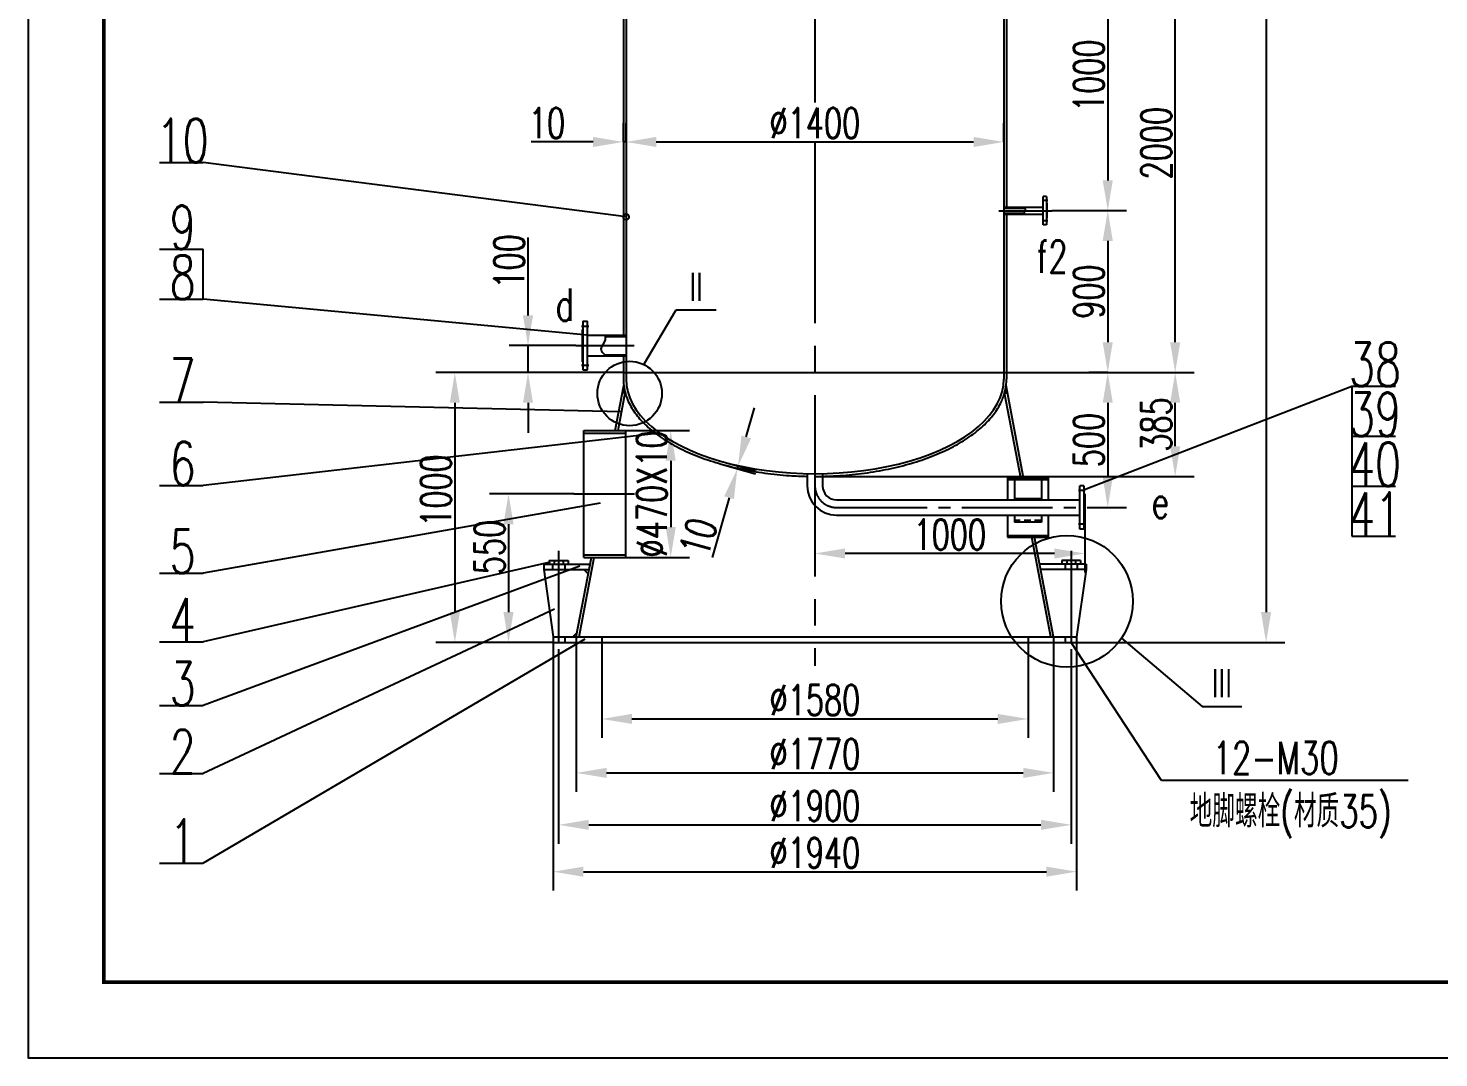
# Model space of a CAD drawing. Extents: x 4061 to 20693, y -5077 to 18471.
# Drawn here: x 4061 to 9289, y -5077 to -1261 of the extents above; entities that cross this region are included whole.
import ezdxf
from ezdxf.enums import TextEntityAlignment as Align

# ---------------------------------------------------------------- set-up
doc = ezdxf.new("R2010")
doc.units = 0
doc.header["$LTSCALE"] = 280
doc.header["$MEASUREMENT"] = 0
doc.header["$PDMODE"] = 3
for name, pattern in [('CENT1', [3.35, 2.4, -0.3, 0.35, -0.3]), ('CENTER', [1.66, 1.2, -0.15, 0.16, -0.15]), ('HIDDEN2', [0.14, 0.09, -0.05])]:
    doc.linetypes.add(name, pattern=pattern)
doc.layers.get('0').update_dxf_attribs({"linetype": 'CONTINUOUS'})
doc.layers.get('DEFPOINTS').update_dxf_attribs({"linetype": 'CONTINUOUS'})
for name, color, linetype in [('3', 6, 'CONTINUOUS'), ('4', 5, 'CONTINUOUS'), ('A', 2, 'CONTINUOUS'), ('B', 7, 'CONTINUOUS'), ('C', 1, 'CENTER'), ('C1', 1, 'CENT1'), ('E2', 3, 'HIDDEN2')]:
    doc.layers.add(name, color=color, linetype=linetype)
doc.styles.add('HZ', font='txt', dxfattribs={"width": 0.7, "bigfont": 'hztxt'})
doc.dimstyles.get("Standard").update_dxf_attribs({"dimtxt": 0.18, "dimasz": 0.18, "dimexe": 0.18, "dimexo": 0.0625, "dimgap": 0.09, "dimtad": 0, "dimtih": 1, "dimtoh": 1, "dimdec": 4, "dimzin": 0, "dimdsep": 46, "dimtxsty": 'Standard', "dimcen": 0.09, "dimadec": 0, "dimazin": 0, "dimtfac": 1, "dimtdec": 4, "dimtofl": 0, "dimtmove": 0, "dimatfit": 3, "dimfxl": 1, "dimtolj": 1, "dimtzin": 0, "dimarcsym": 0})

# ---------------------------------------------------------------- blocks, each defined once
blk = doc.blocks.new('*D3')
at = {"color": 0, "linetype": 'ByBlock', "transparency": 16777216}
for p, q in [((6691.8, -2639.7), (6691.8, -2351.6)), ((6868.6, -2751.7), (6621.8, -2751.7)), ((6691.8, -2851.7), (6691.8, -2751.7)), ((7045.2, -2851.7), (6621.8, -2851.7)), ((6691.8, -2963.7), (6691.8, -3075.7))]:
    blk.add_line(p, q, dxfattribs=at)
for points in [[(6673.1, -2639.7), (6710.4, -2639.7), (6691.8, -2751.7)], [(6673.1, -2963.7), (6710.4, -2963.7), (6691.8, -2851.7)]]:
    blk.add_solid(points, dxfattribs=at)
at = {"layer": 'DEFPOINTS', "color": 0, "linetype": 'ByBlock', "transparency": 16777216}
for p in [(6868.6, -2751.7), (6691.8, -2851.7), (7045.2, -2851.7)]:
    blk.add_point(p, dxfattribs=at)
at = {"color": 0, "linetype": 'ByBlock', "transparency": 16777216, "insert": (6621.8, -2439.6), "char_height": 112, "attachment_point": 5, "rotation": 90, "style": 'HZ'}
blk.add_mtext('\\A1;100', dxfattribs=at)
blk = doc.blocks.new('*D62')
at = {"color": 0, "linetype": 'ByBlock', "transparency": 16777216}
for p, q in [((7686.7, -1031.8), (8382.2, -1031.8)), ((8312.2, -2619.8), (8312.2, -1143.8)), ((7686.7, -2731.8), (8382.2, -2731.8))]:
    blk.add_line(p, q, dxfattribs=at)
for points in [[(8293.5, -1143.8), (8330.9, -1143.8), (8312.2, -1031.8)], [(8293.5, -2619.8), (8330.9, -2619.8), (8312.2, -2731.8)]]:
    blk.add_solid(points, dxfattribs=at)
at = {"layer": 'DEFPOINTS', "color": 0, "linetype": 'ByBlock', "transparency": 16777216}
for p in [(7686.7, -1031.8), (8312.2, -1031.8), (7686.7, -2731.8)]:
    blk.add_point(p, dxfattribs=at)
at = {"color": 0, "linetype": 'ByBlock', "transparency": 16777216, "insert": (8242.2, -1881.8), "char_height": 112, "attachment_point": 5, "rotation": 90, "style": 'HZ'}
blk.add_mtext('\\A1;2000', dxfattribs=at)
blk = doc.blocks.new('*D63')
at = {"color": 0, "linetype": 'ByBlock', "transparency": 16777216}
for p, q in [((7686.7, -2731.8), (8382.2, -2731.8)), ((8312.2, -3004.8), (8312.2, -2843.8)), ((6976.7, -3116.8), (8382.2, -3116.8))]:
    blk.add_line(p, q, dxfattribs=at)
for points in [[(8293.5, -2843.8), (8330.9, -2843.8), (8312.2, -2731.8)], [(8293.5, -3004.8), (8330.9, -3004.8), (8312.2, -3116.8)]]:
    blk.add_solid(points, dxfattribs=at)
at = {"layer": 'DEFPOINTS', "color": 0, "linetype": 'ByBlock', "transparency": 16777216}
for p in [(7686.7, -2731.8), (8312.2, -2731.8), (6976.7, -3116.8)]:
    blk.add_point(p, dxfattribs=at)
at = {"color": 0, "linetype": 'ByBlock', "transparency": 16777216, "insert": (8242.2, -2924.3), "char_height": 112, "attachment_point": 5, "rotation": 90, "style": 'HZ'}
blk.add_mtext('\\A1;385', dxfattribs=at)
blk = doc.blocks.new('*D69')
at = {"color": 0, "linetype": 'ByBlock', "transparency": 16777216}
for p, q in [((7055.2, -1697), (7055.2, -1627)), ((8455.2, -1697), (8455.2, -1627)), ((7167.2, -1697), (8343.2, -1697))]:
    blk.add_line(p, q, dxfattribs=at)
for points in [[(7167.2, -1678.3), (7167.2, -1715.7), (7055.2, -1697)], [(8343.2, -1678.3), (8343.2, -1715.7), (8455.2, -1697)]]:
    blk.add_solid(points, dxfattribs=at)
at = {"layer": 'DEFPOINTS', "color": 0, "linetype": 'ByBlock', "transparency": 16777216}
for p in [(7055.2, -1697), (8455.2, -1697), (8455.2, -1697)]:
    blk.add_point(p, dxfattribs=at)
at = {"color": 0, "linetype": 'ByBlock', "transparency": 16777216, "insert": (7755.2, -1627), "char_height": 112, "attachment_point": 5, "style": 'HZ'}
blk.add_mtext('\\A1;∅1400', dxfattribs=at)
blk = doc.blocks.new('*D70')
at = {"color": 0, "linetype": 'ByBlock', "transparency": 16777216}
for p, q in [((7045.2, -1697), (7045.2, -1627)), ((7055.2, -1697), (7055.2, -1627)), ((6933.2, -1697), (6703.2, -1697)), ((7055.2, -1697), (7045.2, -1697)), ((7167.2, -1697), (7279.2, -1697))]:
    blk.add_line(p, q, dxfattribs=at)
for points in [[(6933.2, -1678.3), (6933.2, -1715.7), (7045.2, -1697)], [(7167.2, -1678.3), (7167.2, -1715.7), (7055.2, -1697)]]:
    blk.add_solid(points, dxfattribs=at)
at = {"layer": 'DEFPOINTS', "color": 0, "linetype": 'ByBlock', "transparency": 16777216}
for p in [(7045.2, -1697), (7045.2, -1697), (7055.2, -1697)]:
    blk.add_point(p, dxfattribs=at)
at = {"color": 0, "linetype": 'ByBlock', "transparency": 16777216, "insert": (6762.2, -1627), "char_height": 112, "attachment_point": 5, "style": 'HZ'}
blk.add_mtext('\\A1;10', dxfattribs=at)
blk = doc.blocks.new('*D74')
at = {"color": 0, "linetype": 'ByBlock', "transparency": 16777216}
for p, q in [((7855.1, -2131.8), (8132.2, -2131.8)), ((8062.2, -2243.8), (8062.2, -2619.8)), ((7855.1, -2731.8), (8132.2, -2731.8))]:
    blk.add_line(p, q, dxfattribs=at)
for points in [[(8043.5, -2243.8), (8080.9, -2243.8), (8062.2, -2131.8)], [(8043.5, -2619.8), (8080.9, -2619.8), (8062.2, -2731.8)]]:
    blk.add_solid(points, dxfattribs=at)
at = {"layer": 'DEFPOINTS', "color": 0, "linetype": 'ByBlock', "transparency": 16777216}
for p in [(7855.1, -2131.8), (7855.1, -2731.8), (8062.2, -2731.8)]:
    blk.add_point(p, dxfattribs=at)
at = {"color": 0, "linetype": 'ByBlock', "transparency": 16777216, "insert": (7992.2, -2431.8), "char_height": 112, "attachment_point": 5, "rotation": 90, "style": 'HZ'}
blk.add_mtext('\\A1;900', dxfattribs=at)
blk = doc.blocks.new('*D75')
at = {"color": 0, "linetype": 'ByBlock', "transparency": 16777216}
for p, q in [((8062.2, -2536.9), (7992.2, -2536.9)), ((8062.2, -2648.9), (8062.2, -2924.9)), ((7995.1, -3036.9), (8132.2, -3036.9))]:
    blk.add_line(p, q, dxfattribs=at)
for points in [[(8043.5, -2648.9), (8080.9, -2648.9), (8062.2, -2536.9)], [(8043.5, -2924.9), (8080.9, -2924.9), (8062.2, -3036.9)]]:
    blk.add_solid(points, dxfattribs=at)
at = {"layer": 'DEFPOINTS', "color": 0, "linetype": 'ByBlock', "transparency": 16777216}
for p in [(8062.2, -2536.9), (7995.1, -3036.9), (8062.2, -3036.9)]:
    blk.add_point(p, dxfattribs=at)
at = {"color": 0, "linetype": 'ByBlock', "transparency": 16777216, "insert": (7992.2, -2786.9), "char_height": 112, "attachment_point": 5, "rotation": 90, "style": 'HZ'}
blk.add_mtext('\\A1;500', dxfattribs=at)
blk = doc.blocks.new('*D76')
at = {"color": 0, "linetype": 'ByBlock', "transparency": 16777216}
for p, q in [((7855.1, -1131.8), (8132.2, -1131.8)), ((8062.2, -1243.8), (8062.2, -2019.8)), ((7855.1, -2131.8), (8132.2, -2131.8))]:
    blk.add_line(p, q, dxfattribs=at)
for points in [[(8043.5, -1243.8), (8080.9, -1243.8), (8062.2, -1131.8)], [(8043.5, -2019.8), (8080.9, -2019.8), (8062.2, -2131.8)]]:
    blk.add_solid(points, dxfattribs=at)
at = {"layer": 'DEFPOINTS', "color": 0, "linetype": 'ByBlock', "transparency": 16777216}
for p in [(7855.1, -1131.8), (7855.1, -2131.8), (8062.2, -2131.8)]:
    blk.add_point(p, dxfattribs=at)
at = {"color": 0, "linetype": 'ByBlock', "transparency": 16777216, "insert": (7992.2, -1631.8), "char_height": 112, "attachment_point": 5, "rotation": 90, "style": 'HZ'}
blk.add_mtext('\\A1;1000', dxfattribs=at)
blk = doc.blocks.new('*D77')
at = {"color": 0, "linetype": 'ByBlock', "transparency": 16777216}
for p, q in [((6805.2, -3876.4), (6805.2, -4598)), ((8705.2, -3876.4), (8705.2, -4598)), ((6917.2, -4528), (8593.2, -4528))]:
    blk.add_line(p, q, dxfattribs=at)
for points in [[(6917.2, -4509.3), (6917.2, -4546.7), (6805.2, -4528)], [(8593.2, -4509.3), (8593.2, -4546.7), (8705.2, -4528)]]:
    blk.add_solid(points, dxfattribs=at)
at = {"layer": 'DEFPOINTS', "color": 0, "linetype": 'ByBlock', "transparency": 16777216}
for p in [(6805.2, -3876.4), (8705.2, -3876.4), (8705.2, -4528)]:
    blk.add_point(p, dxfattribs=at)
at = {"color": 0, "linetype": 'ByBlock', "transparency": 16777216, "insert": (7755.2, -4458), "char_height": 112, "attachment_point": 5, "style": 'HZ'}
blk.add_mtext('\\A1;∅1900', dxfattribs=at)
blk = doc.blocks.new('*D78')
at = {"color": 0, "linetype": 'ByBlock', "transparency": 16777216}
for p, q in [((6785.2, -3851.7), (6785.2, -4771.6)), ((8725.2, -3851.7), (8725.2, -4771.6)), ((6897.2, -4701.6), (8613.2, -4701.6))]:
    blk.add_line(p, q, dxfattribs=at)
for points in [[(6897.2, -4682.9), (6897.2, -4720.3), (6785.2, -4701.6)], [(8613.2, -4682.9), (8613.2, -4720.3), (8725.2, -4701.6)]]:
    blk.add_solid(points, dxfattribs=at)
at = {"layer": 'DEFPOINTS', "color": 0, "linetype": 'ByBlock', "transparency": 16777216}
for p in [(6785.2, -3851.7), (8725.2, -3851.7), (8725.2, -4701.6)]:
    blk.add_point(p, dxfattribs=at)
at = {"color": 0, "linetype": 'ByBlock', "transparency": 16777216, "insert": (7755.2, -4631.6), "char_height": 112, "attachment_point": 5, "style": 'HZ'}
blk.add_mtext('\\A1;∅1940', dxfattribs=at)
blk = doc.blocks.new('*D79')
at = {"color": 0, "linetype": 'ByBlock', "transparency": 16777216}
for p, q in [((6965.2, -3851.7), (6965.2, -4205.5)), ((8545.2, -3851.7), (8545.2, -4205.5)), ((7077.2, -4135.5), (8433.2, -4135.5))]:
    blk.add_line(p, q, dxfattribs=at)
for points in [[(7077.2, -4116.8), (7077.2, -4154.1), (6965.2, -4135.5)], [(8433.2, -4116.8), (8433.2, -4154.1), (8545.2, -4135.5)]]:
    blk.add_solid(points, dxfattribs=at)
at = {"layer": 'DEFPOINTS', "color": 0, "linetype": 'ByBlock', "transparency": 16777216}
for p in [(6965.2, -3851.7), (8545.2, -3851.7), (8545.2, -4135.5)]:
    blk.add_point(p, dxfattribs=at)
at = {"color": 0, "linetype": 'ByBlock', "transparency": 16777216, "insert": (7755.2, -4065.5), "char_height": 112, "attachment_point": 5, "style": 'HZ'}
blk.add_mtext('\\A1;∅1580', dxfattribs=at)
blk = doc.blocks.new('*D82')
at = {"color": 0, "linetype": 'ByBlock', "transparency": 16777216}
for p, q in [((6976.7, -2956.9), (6976.7, -3277.4)), ((7976.7, -3086.9), (7976.7, -3277.4)), ((7864.7, -3207.4), (7088.7, -3207.4))]:
    blk.add_line(p, q, dxfattribs=at)
for points in [[(7088.7, -3188.8), (7088.7, -3226.1), (6976.7, -3207.4)], [(7864.7, -3188.8), (7864.7, -3226.1), (7976.7, -3207.4)]]:
    blk.add_solid(points, dxfattribs=at)
at = {"layer": 'DEFPOINTS', "color": 0, "linetype": 'ByBlock', "transparency": 16777216}
for p in [(6976.7, -2956.9), (7976.7, -3086.9), (6976.7, -3207.4)]:
    blk.add_point(p, dxfattribs=at)
at = {"color": 0, "linetype": 'ByBlock', "transparency": 16777216, "insert": (7476.7, -3137.4), "char_height": 112, "attachment_point": 5, "style": 'HZ'}
blk.add_mtext('\\A1;1000', dxfattribs=at)
blk = doc.blocks.new('*D107')
at = {"color": 0, "linetype": 'ByBlock', "transparency": 16777216}
for p, q in [((6861.4, -3301.7), (6549.5, -3301.7)), ((6619.5, -3413.7), (6619.5, -3739.7)), ((6785.2, -3851.7), (6549.5, -3851.7))]:
    blk.add_line(p, q, dxfattribs=at)
for points in [[(6600.8, -3413.7), (6638.1, -3413.7), (6619.5, -3301.7)], [(6600.8, -3739.7), (6638.1, -3739.7), (6619.5, -3851.7)]]:
    blk.add_solid(points, dxfattribs=at)
at = {"layer": 'DEFPOINTS', "color": 0, "linetype": 'ByBlock', "transparency": 16777216}
for p in [(6861.4, -3301.7), (6619.5, -3851.7), (6785.2, -3851.7)]:
    blk.add_point(p, dxfattribs=at)
at = {"color": 0, "linetype": 'ByBlock', "transparency": 16777216, "insert": (6549.5, -3498.6), "char_height": 112, "attachment_point": 5, "rotation": 90, "style": 'HZ'}
blk.add_mtext('\\A1;550', dxfattribs=at)
blk = doc.blocks.new('*D108')
at = {"color": 0, "linetype": 'ByBlock', "transparency": 16777216}
for p, q in [((7053.7, -3066.7), (7290.8, -3066.7)), ((7220.8, -3178.7), (7220.8, -3424.7)), ((7053.7, -3536.7), (7290.8, -3536.7))]:
    blk.add_line(p, q, dxfattribs=at)
for points in [[(7202.1, -3178.7), (7239.5, -3178.7), (7220.8, -3066.7)], [(7202.1, -3424.7), (7239.5, -3424.7), (7220.8, -3536.7)]]:
    blk.add_solid(points, dxfattribs=at)
at = {"layer": 'DEFPOINTS', "color": 0, "linetype": 'ByBlock', "transparency": 16777216}
for p in [(7053.7, -3066.7), (7053.7, -3536.7), (7220.8, -3536.7)]:
    blk.add_point(p, dxfattribs=at)
at = {"color": 0, "linetype": 'ByBlock', "transparency": 16777216, "insert": (7150.8, -3301.7), "char_height": 112, "attachment_point": 5, "rotation": 90, "style": 'HZ'}
blk.add_mtext('\\A1;∅470X10', dxfattribs=at)
blk = doc.blocks.new('*D109')
at = {"color": 0, "linetype": 'ByBlock', "transparency": 16777216}
for p, q in [((7045.2, -2851.7), (6350.6, -2851.7)), ((6420.6, -2963.7), (6420.6, -3739.7)), ((6574.5, -3851.7), (6350.6, -3851.7))]:
    blk.add_line(p, q, dxfattribs=at)
for points in [[(6401.9, -2963.7), (6439.2, -2963.7), (6420.6, -2851.7)], [(6401.9, -3739.7), (6439.2, -3739.7), (6420.6, -3851.7)]]:
    blk.add_solid(points, dxfattribs=at)
at = {"layer": 'DEFPOINTS', "color": 0, "linetype": 'ByBlock', "transparency": 16777216}
for p in [(7045.2, -2851.7), (6420.6, -3851.7), (6574.5, -3851.7)]:
    blk.add_point(p, dxfattribs=at)
at = {"color": 0, "linetype": 'ByBlock', "transparency": 16777216, "insert": (6350.6, -3289.1), "char_height": 112, "attachment_point": 5, "rotation": 90, "style": 'HZ'}
blk.add_mtext('\\A1;1000', dxfattribs=at)
blk = doc.blocks.new('件号1')
at = {"layer": 'B'}
blk.add_line((0, 0), (6, 0), dxfattribs=at)
at = {"layer": 'B', "style": 'HZ', "width": 0.7}
blk.add_attdef('JH', text='', height=6, dxfattribs=at).set_placement((3.18, 0), align=Align.CENTER)
blk = doc.blocks.new('*D148')
at = {"color": 0, "linetype": 'ByBlock', "transparency": 16777216}
for p, q in [((7500.9, -3090.5), (7531.5, -2982.8)), ((7410, -3181.1), (7537.7, -3217.4)), ((7407.2, -3190.8), (7535, -3227)), ((7470.4, -3198.3), (7467.7, -3207.9)), ((7437.1, -3315.6), (7374.4, -3536.9))]:
    blk.add_line(p, q, dxfattribs=at)
for points in [[(7483, -3085.4), (7518.9, -3095.6), (7470.4, -3198.3)], [(7419.1, -3310.5), (7455.1, -3320.7), (7467.7, -3207.9)]]:
    blk.add_solid(points, dxfattribs=at)
at = {"layer": 'DEFPOINTS', "color": 0, "linetype": 'ByBlock', "transparency": 16777216}
for p in [(7410, -3181.1), (7407.2, -3190.8), (7470.4, -3198.3)]:
    blk.add_point(p, dxfattribs=at)
at = {"color": 0, "linetype": 'ByBlock', "transparency": 16777216, "insert": (7323.1, -3461.1), "char_height": 112, "attachment_point": 5, "rotation": 74.1718, "style": 'HZ'}
blk.add_mtext('\\A1;10', dxfattribs=at)
blk = doc.blocks.new('*D197')
at = {"color": 0, "linetype": 'ByBlock', "transparency": 16777216}
for p, q in [((7044.2, 16958.1), (8719.1, 16958.1)), ((8649.1, 16846.1), (8649.1, -3424.9)), ((7946.7, -3536.9), (8719.1, -3536.9))]:
    blk.add_line(p, q, dxfattribs=at)
for points in [[(8630.4, 16846.1), (8667.8, 16846.1), (8649.1, 16958.1)], [(8630.4, -3424.9), (8667.8, -3424.9), (8649.1, -3536.9)]]:
    blk.add_solid(points, dxfattribs=at)
at = {"layer": 'DEFPOINTS', "color": 0, "linetype": 'ByBlock', "transparency": 16777216}
for p in [(7044.2, 16958.1), (7946.7, -3536.9), (8649.1, -3536.9)]:
    blk.add_point(p, dxfattribs=at)
at = {"color": 0, "linetype": 'ByBlock', "transparency": 16777216, "insert": (8579.1, 6710.6), "char_height": 112, "attachment_point": 5, "rotation": 90, "style": 'HZ'}
blk.add_mtext('\\A1;~22722', dxfattribs=at)
blk = doc.blocks.new('*D198')
at = {"color": 0, "linetype": 'ByBlock', "transparency": 16777216}
for p, q in [((6870.8, -3831.7), (6870.8, -4405.5)), ((8639.6, -3831.7), (8639.6, -4405.5)), ((6982.8, -4335.5), (8527.6, -4335.5))]:
    blk.add_line(p, q, dxfattribs=at)
for points in [[(6982.8, -4316.8), (6982.8, -4354.2), (6870.8, -4335.5)], [(8527.6, -4316.8), (8527.6, -4354.2), (8639.6, -4335.5)]]:
    blk.add_solid(points, dxfattribs=at)
at = {"layer": 'DEFPOINTS', "color": 0, "linetype": 'ByBlock', "transparency": 16777216}
for p in [(6870.8, -3831.7), (8639.6, -3831.7), (8639.6, -4335.5)]:
    blk.add_point(p, dxfattribs=at)
at = {"color": 0, "linetype": 'ByBlock', "transparency": 16777216, "insert": (7755.2, -4265.5), "char_height": 112, "attachment_point": 5, "style": 'HZ'}
blk.add_mtext('\\A1;∅1770', dxfattribs=at)

msp = doc.modelspace()

# ---------------------------------------------------------------- hatches: boundary and pattern name
h = msp.add_hatch(color=256)
edge = h.paths.add_edge_path()
edge.add_spline(control_points=[(6273.50093, -2611.86328), (6271.69393, -2605.24798), (6270.24361, -2598.59791), (6268.79772, -2589.7343), (6268.47927, -2587.54026), (6268.19995, -2585.3444)], knot_values=[0.0635258341, 0.0635258341, 0.0635258341, 0.0635258341, 0.1178874491, 0.1178874491, 0.1357449015, 0.1357449015, 0.1357449015, 0.1357449015], degree=3, periodic=0)
edge.add_line((6268.19995, -2585.3444), (6263.19225, -2611.86328))
edge.add_line((6263.19225, -2611.86328), (6273.50093, -2611.86328))
h = msp.add_hatch(color=256)
edge = h.paths.add_edge_path()
edge.add_spline(control_points=[(7679.91494, -2611.86328), (7681.72194, -2605.24798), (7683.17226, -2598.59791), (7684.61815, -2589.7343), (7684.9366, -2587.54026), (7685.21592, -2585.3444)], knot_values=[0.0635258341, 0.0635258341, 0.0635258341, 0.0635258341, 0.1178874491, 0.1178874491, 0.1357449015, 0.1357449015, 0.1357449015, 0.1357449015], degree=3, periodic=0)
edge.add_line((7685.21592, -2585.3444), (7690.22362, -2611.86328))
edge.add_line((7690.22362, -2611.86328), (7679.91494, -2611.86328))

# ---------------------------------------------------------------- linework, layer by layer
for points in [[(7749.70793, -1924.36328), (7756.32448, -1932.02208), (7752.20106, -1941.73602), (7752.20106, -1949.36328)], [(6201.71388, -2474.86328), (6184.39945, -2449.13385), (6200.27106, -2415.96631), (6200.27106, -2398.86328)]]:
    msp.add_spline(points, degree=3)
at = {"layer": '3'}
msp.add_lwpolyline([(20692.69809, -5076.57594), (20692.69809, 18471.42406), (4060.69809, 18471.42406), (4060.69809, -5076.57594)], close=True, dxfattribs=at)
at = {"layer": '4', "const_width": 14}
msp.add_lwpolyline([(20412.69809, -4796.57594), (20412.69809, 18191.42406), (4340.69809, 18191.42406), (4340.69809, -4796.57594)], close=True, dxfattribs=at)
at = {"layer": 'A'}
for p, q in [((6266.70793, -811.86328), (6266.70793, -2398.86328)), ((6276.70793, -811.86328), (6276.70793, -2561.86328)), ((7676.70793, -811.86328), (7676.70793, -2561.86328)), ((7686.70793, -949.36328), (7686.70793, -1924.36328)), ((7676.70793, -1924.36328), (7822.70793, -1924.36328)), ((7676.70793, -1927.36328), (7753.46462, -1927.36328)), ((7822.70793, -1989.36328), (7822.70793, -1884.36328)), ((7834.70793, -1884.36328), (7822.70793, -1884.36328)), ((7834.70793, -1884.36328), (7834.70793, -1989.36328)), ((7836.70793, -1909.36328), (7834.70793, -1909.36328)), ((7836.70793, -1909.36328), (7836.70793, -1964.36328)), ((7676.70793, -1946.36328), (7751.82516, -1946.36328)), ((7676.70793, -1949.36328), (7822.70793, -1949.36328)), ((7686.70793, -1949.36328), (7686.70793, -2561.86328)), ((7836.70793, -1964.36328), (7834.70793, -1964.36328)), ((7834.70793, -1989.36328), (7822.70793, -1989.36328)), ((6116.70793, -2346.86328), (6133.70793, -2346.86328)), ((6116.70793, -2346.86328), (6116.70793, -2526.86328)), ((6133.70793, -2526.86328), (6133.70793, -2346.86328)), ((6113.70793, -2376.86328), (6116.70793, -2376.86328)), ((6113.70793, -2376.86328), (6113.70793, -2496.86328)), ((6133.70793, -2398.86328), (6276.70793, -2398.86328)), ((6200.72892, -2402.86328), (6276.70793, -2402.86328)), ((6113.70793, -2496.86328), (6116.70793, -2496.86328)), ((6133.70793, -2474.86328), (6276.70793, -2474.86328)), ((6197.62678, -2470.86328), (6276.70793, -2470.86328)), ((6266.70793, -2474.86328), (6266.70793, -2561.86328)), ((6116.70793, -2526.86328), (6133.70793, -2526.86328)), ((6266.70793, -2536.86328), (7686.70793, -2536.86328)), ((6236.75531, -2751.86328), (6268.19995, -2585.3444)), ((6247.04216, -2751.86328), (6273.50093, -2611.86328)), ((6273.50093, -2611.86328), (6263.19225, -2611.86328)), ((7679.91494, -2611.86328), (7690.22362, -2611.86328)), ((7739.54166, -2927.36328), (7679.91494, -2611.86328)), ((7749.80115, -2927.36328), (7685.21592, -2585.3444)), ((6119.89108, -3221.86328), (6119.89108, -2751.86328)), ((6119.89108, -2751.86328), (6275.15225, -2751.86328)), ((6119.89108, -2761.86328), (6275.15225, -2761.86328)), ((6275.15225, -2751.86328), (6275.15225, -3221.86328)), ((6948.20793, -2911.57307), (6948.20793, -2956.86328)), ((7005.20793, -2911.57307), (7005.20793, -2956.86328)), ((7691.15608, -2927.36328), (7841.15608, -2927.36328)), ((7691.15608, -2927.36328), (7691.15608, -3008.36328)), ((7841.15608, -2927.36328), (7841.15608, -3008.36328)), ((7691.15608, -2933.36328), (7841.15608, -2933.36328)), ((7716.15608, -2933.36328), (7716.15608, -3004.36328)), ((7816.15608, -2933.36328), (7816.15608, -3004.36328)), ((7973.70793, -2956.86328), (7958.70793, -2956.86328)), ((7958.70793, -3116.86328), (7958.70793, -2956.86328)), ((7973.70793, -2956.86328), (7973.70793, -3116.86328)), ((7056.70793, -3008.36328), (7958.70793, -3008.36328)), ((7816.15608, -3004.36328), (7716.15608, -3004.36328)), ((7976.70793, -2986.86328), (7973.70793, -2986.86328)), ((7976.70793, -2986.86328), (7976.70793, -3086.86328)), ((7056.70793, -3065.36328), (7958.70793, -3065.36328)), ((7691.15608, -3065.36328), (7691.15608, -3146.36328)), ((7716.15608, -3065.36328), (7716.15608, -3090.89247)), ((7816.15608, -3065.36328), (7816.15608, -3090.89247)), ((7841.15608, -3065.36328), (7841.15608, -3146.36328)), ((7816.15608, -3090.89247), (7716.15608, -3090.89247)), ((7973.70793, -3116.86328), (7958.70793, -3116.86328)), ((7976.70793, -3086.86328), (7973.70793, -3086.86328)), ((7691.15608, -3140.36328), (7841.15608, -3140.36328)), ((7691.15608, -3146.36328), (7841.15608, -3146.36328)), ((7850.95197, -3516.86328), (7780.93073, -3146.36328)), ((7861.11954, -3516.86328), (7791.15608, -3146.36328)), ((5991.70793, -3232.86328), (6061.70793, -3232.86328)), ((5991.70793, -3232.86328), (5991.70793, -3246.86328)), ((6010.20793, -3232.86328), (6010.20793, -3246.86328)), ((6043.20793, -3232.86328), (6043.20793, -3246.86328)), ((6061.70793, -3232.86328), (6061.70793, -3246.86328)), ((6092.29633, -3516.86328), (6148.00273, -3221.86328)), ((6102.4639, -3516.86328), (6158.2163, -3221.86328)), ((6119.89108, -3211.86328), (6275.15225, -3211.86328)), ((6119.89108, -3221.86328), (6275.15225, -3221.86328)), ((7891.70793, -3232.86328), (7891.70793, -3246.86328)), ((7961.70793, -3232.86328), (7891.70793, -3232.86328)), ((7910.20793, -3232.86328), (7910.20793, -3246.86328)), ((7943.20793, -3232.86328), (7943.20793, -3246.86328)), ((7961.70793, -3232.86328), (7961.70793, -3246.86328)), ((5971.70793, -3246.86328), (6143.28185, -3246.86328)), ((5971.70793, -3246.86328), (5971.70793, -3266.86328)), ((5971.70793, -3266.86328), (6139.50514, -3266.86328)), ((5971.70793, -3266.86328), (6006.70793, -3516.86328)), ((6004.20793, -3246.86328), (6004.20793, -3266.86328)), ((6049.20793, -3246.86328), (6049.20793, -3266.86328)), ((6120.48378, -3266.86328), (6136.48378, -3282.86328)), ((7981.70793, -3246.86328), (7810.13402, -3246.86328)), ((7981.70793, -3266.86328), (7813.91073, -3266.86328)), ((7904.20793, -3246.86328), (7904.20793, -3266.86328)), ((7981.70793, -3266.86328), (7946.70793, -3516.86328)), ((7949.20793, -3246.86328), (7949.20793, -3266.86328)), ((7981.70793, -3246.86328), (7981.70793, -3266.86328)), ((6079.31769, -3516.86328), (6095.31769, -3500.86328)), ((6006.70793, -3516.86328), (6006.70793, -3536.86328)), ((6006.70793, -3516.86328), (7946.70793, -3516.86328)), ((6006.70793, -3536.86328), (7946.70793, -3536.86328)), ((6049.20793, -3516.86328), (6049.20793, -3536.86328)), ((6186.70793, -3516.86328), (6186.70793, -3536.86328)), ((7766.70793, -3516.86328), (7766.70793, -3536.86328)), ((7904.20793, -3516.86328), (7904.20793, -3536.86328)), ((7946.70793, -3516.86328), (7946.70793, -3536.86328))]:
    msp.add_line(p, q, dxfattribs=at)
msp.add_circle((6276.70793, -1960.08595), 10.5, dxfattribs=at)
for radius in [108.5, 51.5]:
    msp.add_arc((7056.70793, -2956.86328), radius, 180, 270, dxfattribs=at)
msp.add_ellipse((6976.70793, -2561.86328), major_axis=(-700, 0), ratio=0.5, start_param=0, end_param=3.1415926536, dxfattribs=at)
for points, knots in [([(6266.70793, -2561.86328), (6266.70793, -2571.90055), (6267.52587, -2581.93762), (6270.78461, -2601.91434), (6273.22517, -2611.85372), (6279.69348, -2631.54781), (6283.72093, -2641.3025), (6296.32924, -2666.60824), (6306.18112, -2681.94577), (6329.71709, -2711.69294), (6343.40119, -2726.10396), (6374.3289, -2753.79739), (6391.57295, -2767.0802), (6429.31389, -2792.329), (6449.81098, -2804.29489), (6493.70615, -2826.7315), (6517.10417, -2837.20201), (6566.4019, -2856.48496), (6592.30143, -2865.29721), (6646.15919, -2881.12237), (6674.11716, -2888.13515), (6731.61194, -2900.24677), (6761.14846, -2905.34552), (6821.29184, -2913.54473), (6851.89841, -2916.64513), (6904.48399, -2920.17963), (6926.32567, -2921.13211), (6948.20793, -2921.57494)], [0, 0, 0, 0, 0.0813832865, 0.0813832865, 0.1627665731, 0.1627665731, 0.2441498596, 0.2441498596, 0.3767075248, 0.3767075248, 0.50926519, 0.50926519, 0.6418228552, 0.6418228552, 0.7743805205, 0.7743805205, 0.9069381857, 0.9069381857, 1.0394958509, 1.0394958509, 1.1720535161, 1.1720535161, 1.3046111813, 1.3046111813, 1.4371688466, 1.4371688466, 1.5303599166, 1.5303599166, 1.5303599166, 1.5303599166]), ([(7005.20793, -2921.57493), (7026.58779, -2921.14227), (7047.92891, -2920.22313), (7100.03071, -2916.77788), (7130.65026, -2913.71025), (7190.828, -2905.57548), (7220.38589, -2900.5084), (7277.93142, -2888.45851), (7305.91878, -2881.4758), (7359.84277, -2865.70868), (7385.77914, -2856.92443), (7435.15741, -2837.695), (7458.5991, -2827.25001), (7502.58769, -2804.86167), (7523.13453, -2792.91853), (7560.98028, -2767.71227), (7578.27939, -2754.44924), (7609.32185, -2726.79224), (7623.06566, -2712.39789), (7646.72519, -2682.68057), (7656.64097, -2667.35624), (7671.0624, -2638.67322), (7676.19941, -2625.42118), (7683.54299, -2598.62606), (7685.74827, -2585.08346), (7686.62405, -2568.29593), (7686.70793, -2565.0796), (7686.70793, -2561.86328)], [1.6112327381, 1.6112327381, 1.6112327381, 1.6112327381, 1.702284177, 1.702284177, 1.8348418422, 1.8348418422, 1.9673995074, 1.9673995074, 2.0999571727, 2.0999571727, 2.2325148379, 2.2325148379, 2.3650725031, 2.3650725031, 2.4976301683, 2.4976301683, 2.6301878335, 2.6301878335, 2.7627454988, 2.7627454988, 2.895303164, 2.895303164, 3.0054087538, 3.0054087538, 3.1155143437, 3.1155143437, 3.1415926536, 3.1415926536, 3.1415926536, 3.1415926536])]:
    msp.add_open_spline(points, degree=3, knots=knots, dxfattribs=at)
at = {"layer": 'B'}
for p, q in [((6276.70793, -1960.08595), (4709.169, -1758.50819)), ((4709.169, -2264.81938), (4709.169, -2079.19438)), ((6133.70793, -2398.86328), (4709.169, -2264.81938)), ((6342.20589, -2506.99011), (6463.0106, -2304.67716)), ((6463.0106, -2304.67716), (6610.13024, -2304.67716)), ((7965.51982, -2974.36328), (8966.86935, -2587.91465)), ((8966.86935, -2587.91465), (8966.86935, -2772.91465)), ((6260.27155, -2681.86328), (4709.169, -2647.04024)), ((6389.31387, -2762.54947), (4709.169, -2955.27494)), ((8966.86935, -2772.91465), (8966.86935, -2957.91465)), ((8966.86935, -2957.91465), (8966.86935, -3142.91465)), ((6181.15762, -3020.61657), (4709.169, -3280.67074)), ((5995.43608, -3240.17826), (4709.169, -3535.12519)), ((6105.05519, -3254.90871), (4709.169, -3771.32719)), ((6012.01713, -3414.18174), (4709.169, -4023.34156)), ((6124.39973, -3525.58086), (4709.169, -4355.26286)), ((8261.87471, -4049.32786), (7926.70793, -3536.86328)), ((8113.27684, -3521.36716), (8411.80135, -3774.20855)), ((8411.80135, -3774.20855), (8558.92099, -3774.20855)), ((9176.32866, -4049.32786), (8261.87471, -4049.32786))]:
    msp.add_line(p, q, dxfattribs=at)
for centre, radius in [((6290.0185, -2614.4197), 119.43467), ((7910.90561, -3384.6799), 244.20795)]:
    msp.add_circle(centre, radius, dxfattribs=at)
at = {"layer": 'C'}
for p, q in [((7839.70793, -1899.36328), (7818.70793, -1899.36328)), ((7658.48881, -1936.86328), (7855.13214, -1936.86328)), ((7839.70793, -1974.36328), (7818.70793, -1974.36328)), ((6111.70793, -2364.36328), (6138.70793, -2364.36328)), ((6090.07538, -2436.86328), (6307.04173, -2436.86328)), ((6111.70793, -2509.36328), (6138.70793, -2509.36328)), ((7978.70793, -2974.36328), (7953.70793, -2974.36328)), ((6082.86378, -2986.86328), (6308.31891, -2986.86328)), ((7056.70793, -3036.86328), (7995.09341, -3036.86328)), ((7978.70793, -3099.36328), (7953.70793, -3099.36328)), ((6026.70793, -3197.2444), (6026.70793, -3561.61709)), ((7926.70793, -3197.2444), (7926.70793, -3561.61709))]:
    msp.add_line(p, q, dxfattribs=at)
msp.add_arc((7056.70793, -2956.86328), 80, 180, 270, dxfattribs=at)
at = {"layer": 'C1'}
for p, q in [((6976.70793, -173.18502), (6976.70793, -1536.40834)), ((6976.70793, -1682.19106), (6976.70793, -3623.7264))]:
    msp.add_line(p, q, dxfattribs=at)
at = {"layer": 'E2'}
msp.add_line((7816.15608, -3085.69631), (7716.15608, -3085.69631), dxfattribs=at)

# ---------------------------------------------------------------- block references
at = {"layer": 'B', "xscale": 27, "yscale": 27, "zscale": 27}
for p, values in [((4547.169, -1758.08579), {'JH': '10'}), ((4547.169, -2079.19438), {'JH': '9'}), ((4547.169, -2264.81938), {'JH': '8'}), ((8966.86935, -2587.91465), {'JH': '38'}), ((4547.169, -2647.04024), {'JH': '7'}), ((8966.86935, -2772.91465), {'JH': '39'}), ((4547.169, -2955.27494), {'JH': '6'}), ((8966.86935, -2957.91465), {'JH': '40'}), ((8966.86935, -3142.91465), {'JH': '41'}), ((4547.169, -3280.67074), {'JH': '5'}), ((4547.169, -3534.95851), {'JH': '4'}), ((4547.169, -3771.32719), {'JH': '3'}), ((4547.169, -4023.34156), {'JH': '2'}), ((4547.169, -4355.26286), {'JH': '1'})]:
    msp.add_blockref('件号1', p, dxfattribs=at).add_auto_attribs(values)

# ---------------------------------------------------------------- texts
at = {"layer": 'B', "style": 'HZ', "width": 0.7}
for s, p in [('f2', (7856.36401, -2166.97593)), ('Ⅱ', (6536.57042, -2283.07716)), ('d', (6050.00762, -2345.69094)), ('e', (8256.82687, -3076.87863)), ('Ⅲ', (8485.36117, -3752.60855)), ('12-M30', (8684.78351, -4025.32786)), ('地脚螺栓(材质35)', (8740.21594, -4222.96208))]:
    msp.add_text(s, height=120, dxfattribs=at).set_placement(p, align=Align.CENTER)

# ---------------------------------------------------------------- dimensions: what is measured, and where the dimension line sits
at = {"layer": 'B'}
dim = msp.add_linear_dim(base=(8649.08591, -3536.86328), p1=(7044.20793, 16958.13672), p2=(7946.70793, -3536.86328), angle=90, text='~22722', dimstyle='Standard', override={"dimtxt": 112, "dimasz": 112, "dimexe": 70, "dimexo": 0, "dimgap": 14, "dimtad": 1, "dimtih": 0, "dimtoh": 0, "dimzin": 8, "dimtxsty": 'HZ', "dimcen": 56, "dimtofl": 1}, dxfattribs=at)
dim.commit()
dim.dimension.update_dxf_attribs({"geometry": '*D197', "text_midpoint": (8579.08591, 6710.63672)})
for base, p1, p2, angle, text, picture, middle, set_off in [((8312.19908, -836.86328), (7686.70793, -2536.86328), (7686.70793, -836.86328), 90, '2000', '*D62', (8242.19908, -1686.86328), (0, 194.97677)), ((7676.70793, -1682.19106), (6276.70793, -1682.19106), (7676.70793, -1682.19106), 180, '%%c<>', '*D69', (6976.70793, -1312.19106), (-778.53017, 14.81477)), ((8062.19549, -2536.86328), (7855.13214, -1936.86328), (7855.13214, -2536.86328), 90, '900', '*D74', (7992.19549, -2236.86328), (0, 194.97677)), ((6442.28413, -3221.86328), (6275.15225, -2751.86328), (6275.15225, -3221.86328), 90, '%%c<>X10', '*D108', (6372.28413, -2986.86328), (-778.53017, 314.81477))]:
    dim = msp.add_linear_dim(base=base, p1=p1, p2=p2, angle=angle, text=text, dimstyle='Standard', override={"dimtxt": 112, "dimasz": 112, "dimexe": 70, "dimexo": 0, "dimgap": 14, "dimtad": 1, "dimtih": 0, "dimtoh": 0, "dimzin": 8, "dimtxsty": 'HZ', "dimcen": 56, "dimtofl": 1}, dxfattribs=at)
    dim.commit()
    dim.dimension.update_dxf_attribs({"geometry": picture, "text_midpoint": middle, "insert": set_off})
for base, p1, p2, angle, picture, middle, set_off in [((8062.19549, -1936.86328), (7855.13214, -936.86328), (7855.13214, -1936.86328), 90, '*D76', (7992.19549, -1436.86328), (0, 194.97677)), ((6266.70793, -1682.19106), (6276.70793, -1682.19106), (6266.70793, -1682.19106), 180, '*D70', (5983.70053, -1312.19106), (-778.53017, 14.81477)), ((8312.19908, -2536.86328), (6976.70793, -2921.86328), (7686.70793, -2536.86328), 90, '*D63', (8242.19908, -2729.36328), (0, 194.97677))]:
    dim = msp.add_linear_dim(base=base, p1=p1, p2=p2, angle=angle, dimstyle='Standard', override={"dimtxt": 112, "dimasz": 112, "dimexe": 70, "dimexo": 0, "dimgap": 14, "dimtad": 1, "dimtih": 0, "dimtoh": 0, "dimzin": 8, "dimtxsty": 'HZ', "dimcen": 56, "dimtofl": 1}, dxfattribs=at)
    dim.commit()
    dim.dimension.update_dxf_attribs({"geometry": picture, "text_midpoint": middle, "insert": set_off})
for base, p1, p2, angle, picture, middle, dimtype in [((5913.24907, -2536.86328), (6090.07538, -2436.86328), (6266.70793, -2536.86328), 90, '*D3', (5913.24907, -2124.81883), 160), ((5642.02532, -3536.86328), (6266.70793, -2536.86328), (5795.93317, -3536.86328), 90, '*D109', (5642.02532, -2974.32507), 160), ((6691.84827, -2883.45187), (6628.71507, -2875.94747), (6631.4426, -2866.32668), 74.1717995, '*D148', (6611.9294, -3165.34953), 161), ((5840.93317, -3536.86328), (6082.86378, -2986.86328), (6006.70793, -3536.86328), 90, '*D107', (5840.93317, -3183.75898), 160)]:
    dim = msp.add_linear_dim(base=base, p1=p1, p2=p2, angle=angle, dimstyle='Standard', override={"dimtxt": 112, "dimasz": 112, "dimexe": 70, "dimexo": 0, "dimgap": 14, "dimtad": 1, "dimtih": 0, "dimtoh": 0, "dimzin": 8, "dimtxsty": 'HZ', "dimcen": 56, "dimtofl": 1}, dxfattribs=at)
    dim.commit()
    dim.dimension.update_dxf_attribs({"geometry": picture, "text_midpoint": middle, "dimtype": dimtype, "insert": (-778.53017, 314.81477)})
dim = msp.add_linear_dim(base=(8062.19549, -3036.86328), p1=(8062.19549, -2536.86328), p2=(7995.09341, -3036.86328), angle=90, dimstyle='Standard', override={"dimtxt": 112, "dimasz": 112, "dimexe": 70, "dimexo": 0, "dimgap": 14, "dimtad": 1, "dimtih": 0, "dimtoh": 0, "dimzin": 8, "dimtxsty": 'HZ', "dimcen": 56, "dimtofl": 1}, dxfattribs=at)
dim.commit()
dim.dimension.update_dxf_attribs({"geometry": '*D75', "text_midpoint": (7992.19549, -2786.86328)})
dim = msp.add_linear_dim(base=(6976.70793, -3207.43008), p1=(7976.70793, -3086.86328), p2=(6976.70793, -2956.86328), dimstyle='Standard', override={"dimtxt": 112, "dimasz": 112, "dimexe": 70, "dimexo": 0, "dimgap": 14, "dimtad": 1, "dimtih": 0, "dimtoh": 0, "dimzin": 8, "dimtxsty": 'HZ', "dimcen": 56, "dimtofl": 1}, dxfattribs=at)
dim.commit()
dim.dimension.update_dxf_attribs({"geometry": '*D82', "text_midpoint": (7476.70793, -3137.43008)})
for base, p1, p2, text, picture, middle in [((7946.70793, -4386.79273), (6006.70793, -3536.86328), (7946.70793, -3536.86328), '%%c<>', '*D78', (6976.70793, -4316.79273)), ((7861.11954, -4020.69085), (6092.29633, -3516.86328), (7861.11954, -3516.86328), '%%c1770', '*D198', (6976.70793, -3950.69085)), ((7766.70793, -3820.65583), (6186.70793, -3536.86328), (7766.70793, -3536.86328), '%%c<>', '*D79', (6976.70793, -3750.65583)), ((7926.70793, -4213.17738), (6026.70793, -3561.61709), (7926.70793, -3561.61709), '%%c<>', '*D77', (6976.70793, -4143.17738))]:
    dim = msp.add_linear_dim(base=base, p1=p1, p2=p2, text=text, dimstyle='Standard', override={"dimtxt": 112, "dimasz": 112, "dimexe": 70, "dimexo": 0, "dimgap": 14, "dimtad": 1, "dimtih": 0, "dimtoh": 0, "dimzin": 8, "dimtxsty": 'HZ', "dimcen": 56, "dimtofl": 1}, dxfattribs=at)
    dim.commit()
    dim.dimension.update_dxf_attribs({"geometry": picture, "text_midpoint": middle, "insert": (-778.53017, 314.81477)})

doc.saveas('drawing.dxf')
